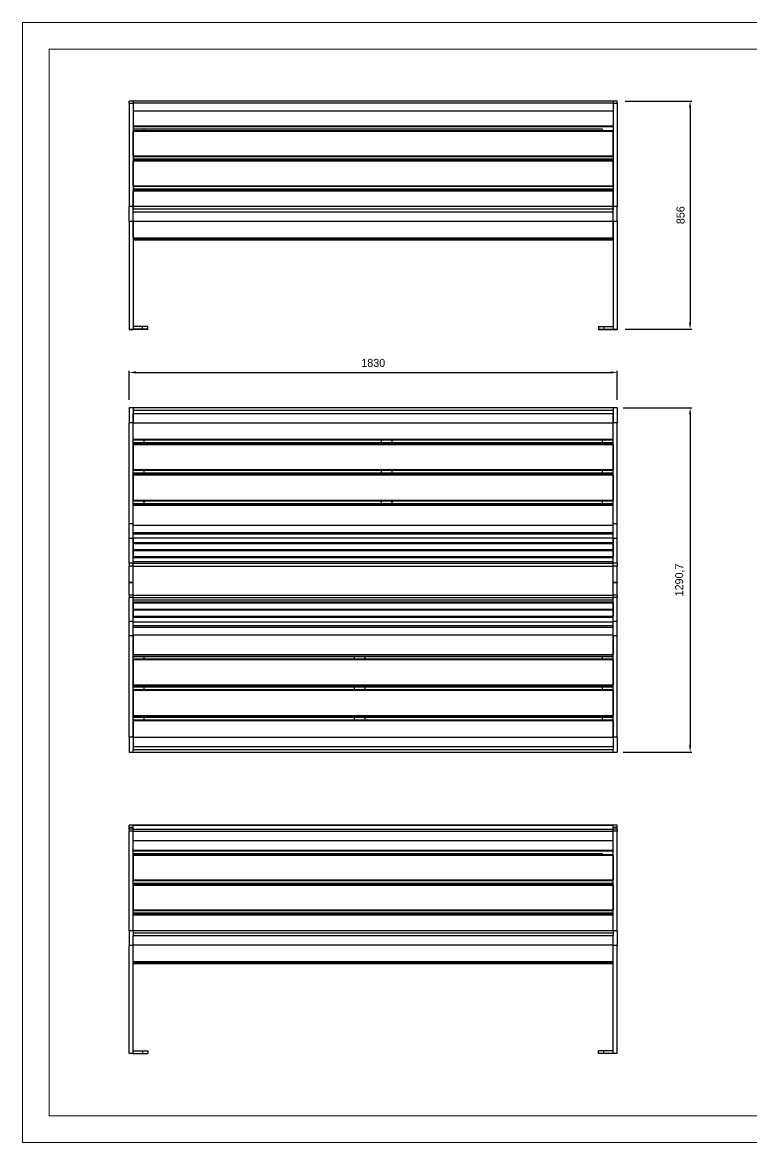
# Model space of a CAD drawing. Header units: millimetres. Extents: x 2244 to 8184, y 118 to 4318.
# Drawn here: x 2244 to 4979, y 118 to 4318 of the extents above; entities that cross this region are included whole.
import ezdxf

# ---------------------------------------------------------------- set-up
doc = ezdxf.new("R2010")
doc.units = ezdxf.units.MM
doc.header["$PDSIZE"] = -1
doc.layers.add('tabelka', color=155, linetype='Continuous')
doc.layers.add('WYMIAR', color=96, linetype='Continuous')
doc.dimstyles.new('1-1', dxfattribs={"dimtxt": 30, "dimasz": 25, "dimexe": 6.25, "dimexo": 30, "dimgap": 20.625, "dimtad": 1, "dimdec": 1, "dimtxsty": 'Standard', "dimcen": 0, "dimclrd": 2, "dimclre": 2, "dimclrt": 2, "dimadec": 0, "dimazin": 0, "dimtfac": 1, "dimtdec": 1, "dimtmove": 0, "dimatfit": 3, "dimfxl": 0, "dimarcsym": 0})

# ---------------------------------------------------------------- blocks, each defined once
blk = doc.blocks.new('rzut')
for p, q in [((-680.6, 7674.3), (-680.6, 7659.3)), ((-680.6, 7674.3), (-624.9, 7674.3)), ((-680.6, 7659.3), (-624.9, 7659.3)), ((-680.5, 7659.3), (-680.5, 5859.3)), ((-670.3, 7659.3), (-670.3, 5859.3)), ((-659.9, 5859.3), (-659.9, 7659.3)), ((-624.9, 7659.3), (-659.9, 7659.3)), ((-624.9, 7674.3), (-624.9, 7659.3)), ((-245, 7674.3), (-624.9, 7674.3)), ((-624.9, 5859.3), (-624.9, 7659.3)), ((-563.3, 7659.3), (-624.9, 7659.3)), ((-245, 7659.3), (-624.9, 7659.3)), ((-563.3, 5859.3), (-563.3, 7659.3)), ((-560.6, 5859.3), (-560.6, 7659.3)), ((-549.6, 7659.3), (-549.6, 5859.3)), ((-549.6, 7659.3), (-549.6, 5859.3)), ((-545.7, 5859.3), (-545.7, 7659.3)), ((-542.4, 7659.3), (-542.4, 5859.3)), ((-542.4, 7659.3), (-449, 7659.3)), ((-449, 5859.3), (-449, 7659.3)), ((-446.4, 5859.3), (-446.4, 7659.3)), ((-435.4, 7659.3), (-435.4, 5859.3)), ((-435.3, 7659.3), (-435.3, 5859.3)), ((-431.5, 5859.3), (-431.5, 7659.3)), ((-428.2, 7659.3), (-428.2, 5859.3)), ((-428.2, 7659.3), (-334.8, 7659.3)), ((-334.8, 5859.3), (-334.8, 7659.3)), ((-332.1, 5859.3), (-332.1, 7659.3)), ((-321.1, 7659.3), (-321.1, 5859.3)), ((-321.1, 7659.3), (-321.1, 5859.3)), ((-317.2, 5859.3), (-317.2, 7659.3)), ((-313.9, 7659.3), (-313.9, 5859.3)), ((-245, 7659.3), (-313.9, 7659.3)), ((-245, 7674.3), (-245, 7659.3)), ((-190.6, 7674.3), (-245, 7674.3)), ((-190.6, 7659.3), (-245, 7659.3)), ((-241.1, 5859.3), (-241.1, 7659.3)), ((-213.2, 5859.3), (-213.2, 7659.3)), ((-206.5, 7659.3), (-206.5, 5859.3)), ((-192.4, 7659.3), (-192.4, 5859.3)), ((-190.6, 7674.3), (-190.6, 7659.3)), ((-97.6, 7674.3), (-190.6, 7674.3)), ((-190.6, 7659.3), (-175.6, 7659.3)), ((-97.6, 7659.3), (-190.6, 7659.3)), ((-175.6, 5859.3), (-175.6, 7659.3)), ((-172, 7659.3), (-172, 5859.3)), ((-170.8, 7659.3), (-170.8, 5859.3)), ((-170.7, 7659.3), (-170.7, 5859.3)), ((-170.7, 7659.3), (-149.1, 7659.3)), ((-149.1, 5859.3), (-149.1, 7659.3)), ((-145.5, 7659.3), (-145.5, 5859.3)), ((-144.4, 7659.3), (-144.4, 5859.3)), ((-144.3, 7659.3), (-144.3, 5859.3)), ((-144.3, 7659.3), (-122.7, 7659.3)), ((-122.7, 5859.3), (-122.7, 7659.3)), ((-119.1, 7659.3), (-119.1, 5859.3)), ((-117.9, 7659.3), (-117.9, 5859.3)), ((-117.9, 7659.3), (-117.9, 5859.3)), ((-117.9, 7659.3), (-117.9, 5859.3)), ((-104.7, 7659.3), (-117.9, 7659.3)), ((-104.7, 5859.3), (-104.7, 7659.3)), ((-97.6, 7659.3), (-104.7, 7659.3)), ((-97.6, 7674.3), (-97.6, 7659.3)), ((-97.6, 7674.3), (-86.5, 7674.3)), ((-97.6, 5859.3), (-97.6, 7659.3)), ((-86.5, 7659.3), (-97.6, 7659.3)), ((-86.5, 7674.3), (-86.5, 7659.3)), ((-25.3, 7674.3), (-86.5, 7674.3)), ((-86.5, 5859.3), (-86.5, 7659.3)), ((22.3, 7659.3), (-86.5, 7659.3)), ((-25.3, 7659.3), (-86.5, 7659.3)), ((-25.3, 7674.3), (-25.3, 7659.3)), ((-25.3, 7674.3), (-24.3, 7674.3)), ((22.3, 7674.3), (-24.3, 7674.3)), ((-24.3, 7674.3), (-24.3, 7659.3)), ((22.3, 7659.3), (-24.3, 7659.3)), ((22.3, 7674.3), (22.3, 7659.3)), ((22.3, 7674.3), (30.7, 7674.3)), ((22.3, 5859.3), (22.3, 7659.3)), ((30.7, 7659.3), (22.3, 7659.3)), ((30.7, 7674.3), (30.7, 7659.3)), ((120.2, 7674.3), (30.7, 7674.3)), ((30.7, 5859.3), (30.7, 7659.3)), ((39, 7659.3), (30.7, 7659.3)), ((120.2, 7659.3), (30.7, 7659.3)), ((39, 5859.3), (39, 7659.3)), ((47.4, 7659.3), (39, 7659.3)), ((47.4, 5859.3), (47.4, 7659.3)), ((47.5, 5859.3), (47.5, 7659.3)), ((48.6, 5859.3), (48.6, 7659.3)), ((52.2, 7659.3), (52.2, 5859.3)), ((52.2, 7659.3), (73.8, 7659.3)), ((73.8, 5859.3), (73.8, 7659.3)), ((73.9, 5859.3), (73.9, 7659.3)), ((75.1, 5859.3), (75.1, 7659.3)), ((78.7, 7659.3), (78.7, 5859.3)), ((78.7, 7659.3), (100.3, 7659.3)), ((100.3, 5859.3), (100.3, 7659.3)), ((100.4, 5859.3), (100.4, 7659.3)), ((101.5, 5859.3), (101.5, 7659.3)), ((105.1, 7659.3), (105.1, 5859.3)), ((120.2, 7659.3), (105.1, 7659.3)), ((120.2, 7674.3), (120.2, 7659.3)), ((174.5, 7674.3), (120.2, 7674.3)), ((174.5, 7659.3), (120.2, 7659.3)), ((122, 5859.3), (122, 7659.3)), ((136, 5859.3), (136, 7659.3)), ((143.4, 7659.3), (143.4, 5859.3)), ((171.3, 7659.3), (171.3, 5859.3)), ((174.5, 7674.3), (174.5, 7659.3)), ((554.4, 7674.3), (174.5, 7674.3)), ((174.5, 7659.3), (244.1, 7659.3)), ((554.4, 7659.3), (174.5, 7659.3)), ((244.1, 5859.3), (244.1, 7659.3)), ((247.4, 7659.3), (247.4, 5859.3)), ((251.2, 5859.3), (251.2, 7659.3)), ((251.3, 5859.3), (251.3, 7659.3)), ((262.3, 7659.3), (262.3, 5859.3)), ((264.9, 7659.3), (264.9, 5859.3)), ((264.9, 7659.3), (358.3, 7659.3)), ((358.3, 5859.3), (358.3, 7659.3)), ((361.6, 7659.3), (361.6, 5859.3)), ((365.5, 5859.3), (365.5, 7659.3)), ((365.5, 5859.3), (365.5, 7659.3)), ((376.5, 7659.3), (376.5, 5859.3)), ((379.2, 7659.3), (379.2, 5859.3)), ((379.2, 7659.3), (472.6, 7659.3)), ((472.6, 5859.3), (472.6, 7659.3)), ((475.9, 7659.3), (475.9, 5859.3)), ((479.7, 5859.3), (479.7, 7659.3)), ((479.8, 5859.3), (479.8, 7659.3)), ((490.8, 7659.3), (490.8, 5859.3)), ((493.4, 7659.3), (493.4, 5859.3)), ((493.4, 7659.3), (555, 7659.3)), ((554.4, 7674.3), (554.4, 7659.3)), ((554.4, 7674.3), (610.1, 7674.3)), ((555, 7659.3), (555, 5859.3)), ((555, 7659.3), (590, 7659.3)), ((590, 7659.3), (590, 5859.3)), ((590, 7659.3), (599.3, 7659.3)), ((600.1, 7659.3), (599.3, 7659.3)), ((600.1, 5859.3), (600.1, 7659.3)), ((610.3, 7659.3), (600.1, 7659.3)), ((610.1, 7659.3), (610.1, 7674.3)), ((610.3, 5859.3), (610.3, 7659.3)), ((-549.6, 7619.3), (-560.6, 7619.3)), ((-435.4, 7619.3), (-446.4, 7619.3)), ((-321.1, 7619.3), (-332.1, 7619.3)), ((262.3, 7619.3), (251.3, 7619.3)), ((376.5, 7619.3), (365.5, 7619.3)), ((490.8, 7619.3), (479.8, 7619.3)), ((-560.6, 6829.3), (-549.6, 6829.3)), ((-446.4, 6829.3), (-435.4, 6829.3)), ((-332.1, 6829.3), (-321.1, 6829.3)), ((-560.6, 6789.3), (-549.6, 6789.3)), ((-446.4, 6789.3), (-435.4, 6789.3)), ((-332.1, 6789.3), (-321.1, 6789.3)), ((262.3, 6729.3), (251.3, 6729.3)), ((376.5, 6729.3), (365.5, 6729.3)), ((490.8, 6729.3), (479.8, 6729.3)), ((262.3, 6689.3), (251.3, 6689.3)), ((376.5, 6689.3), (365.5, 6689.3)), ((490.8, 6689.3), (479.8, 6689.3)), ((-560.6, 5899.3), (-549.6, 5899.3)), ((-446.4, 5899.3), (-435.4, 5899.3)), ((-332.1, 5899.3), (-321.1, 5899.3)), ((251.3, 5899.3), (262.3, 5899.3)), ((365.5, 5899.3), (376.5, 5899.3)), ((479.8, 5899.3), (490.8, 5899.3)), ((-680.6, 5859.3), (-680.6, 5844.3)), ((-680.6, 5859.3), (-624.9, 5859.3)), ((-680.6, 5844.3), (-624.9, 5844.3)), ((-624.9, 5859.3), (-659.9, 5859.3)), ((-563.3, 5859.3), (-624.9, 5859.3)), ((-624.9, 5859.3), (-624.9, 5844.3)), ((-245, 5859.3), (-624.9, 5859.3)), ((-245, 5844.3), (-624.9, 5844.3)), ((-542.4, 5859.3), (-449, 5859.3)), ((-428.2, 5859.3), (-334.8, 5859.3)), ((-245, 5859.3), (-313.9, 5859.3)), ((-245, 5859.3), (-245, 5844.3)), ((-190.6, 5859.3), (-245, 5859.3)), ((-190.6, 5844.3), (-245, 5844.3)), ((-190.6, 5859.3), (-175.6, 5859.3)), ((-190.6, 5859.3), (-190.6, 5844.3)), ((-97.6, 5859.3), (-190.6, 5859.3)), ((-97.6, 5844.3), (-190.6, 5844.3)), ((-170.7, 5859.3), (-149.1, 5859.3)), ((-144.3, 5859.3), (-122.7, 5859.3)), ((-104.7, 5859.3), (-117.9, 5859.3)), ((-97.6, 5859.3), (-104.7, 5859.3)), ((-86.5, 5859.3), (-97.6, 5859.3)), ((-97.6, 5859.3), (-97.6, 5844.3)), ((-97.6, 5844.3), (-86.5, 5844.3)), ((22.3, 5859.3), (-86.5, 5859.3)), ((-86.5, 5859.3), (-86.5, 5844.3)), ((-25.3, 5859.3), (-86.5, 5859.3)), ((-25.3, 5844.3), (-86.5, 5844.3)), ((-25.3, 5859.3), (-25.3, 5844.3)), ((-25.3, 5844.3), (-24.3, 5844.3)), ((22.3, 5859.3), (-24.3, 5859.3)), ((-24.3, 5859.3), (-24.3, 5844.3)), ((22.3, 5844.3), (-24.3, 5844.3)), ((30.7, 5859.3), (22.3, 5859.3)), ((22.3, 5859.3), (22.3, 5844.3)), ((22.3, 5844.3), (30.7, 5844.3)), ((39, 5859.3), (30.7, 5859.3)), ((30.7, 5859.3), (30.7, 5844.3)), ((120.2, 5859.3), (30.7, 5859.3)), ((120.2, 5844.3), (30.7, 5844.3)), ((47.4, 5859.3), (39, 5859.3)), ((52.2, 5859.3), (73.8, 5859.3)), ((78.7, 5859.3), (100.3, 5859.3)), ((120.2, 5859.3), (105.1, 5859.3)), ((120.2, 5859.3), (120.2, 5844.3)), ((174.5, 5859.3), (120.2, 5859.3)), ((174.5, 5844.3), (120.2, 5844.3)), ((174.5, 5859.3), (244.1, 5859.3)), ((174.5, 5859.3), (174.5, 5844.3)), ((554.4, 5859.3), (174.5, 5859.3)), ((554.4, 5844.3), (174.5, 5844.3)), ((264.9, 5859.3), (358.3, 5859.3)), ((379.2, 5859.3), (472.6, 5859.3)), ((493.4, 5859.3), (555, 5859.3)), ((554.4, 5859.3), (554.4, 5844.3)), ((554.4, 5844.3), (610.1, 5844.3)), ((555, 5859.3), (590, 5859.3)), ((590, 5859.3), (599.3, 5859.3)), ((600.1, 5859.3), (599.3, 5859.3)), ((610.3, 5859.3), (600.1, 5859.3)), ((610.1, 5844.3), (610.1, 5859.3))]:
    blk.add_line(p, q)
blk = doc.blocks.new('front')
for p, q in [((2660, 4023.4), (2645, 4023.4)), ((2645, 4015.7), (2645, 4023.4)), ((2645, 4015.7), (2660, 4015.7)), ((2645, 4015.7), (2645, 3627.5)), ((4460, 4023.4), (2660, 4023.4)), ((2660, 4023.4), (2660, 4015.7)), ((4460, 4015.7), (2660, 4015.7)), ((2660, 4015.7), (2660, 3985.4)), ((2660, 4015.7), (2660, 3627.5)), ((4475, 4023.4), (4460, 4023.4)), ((4460, 4023.4), (4460, 4015.7)), ((4460, 4015.7), (4460, 3985.4)), ((4460, 4015.7), (4475, 4015.7)), ((4460, 4015.7), (4460, 3627.5)), ((4475, 4015.7), (4475, 4023.4)), ((4475, 4015.7), (4475, 3627.5)), ((4460, 3985.4), (2660, 3985.4)), ((2660, 3985.4), (2660, 3930)), ((4460, 3985.4), (4460, 3930)), ((2660, 3930), (4460, 3930)), ((4460, 3926.4), (2660, 3926.4)), ((4420, 3917.9), (2660, 3917.9)), ((4460, 3911.8), (2660, 3911.8)), ((4460, 3909.5), (2660, 3909.5)), ((2660, 3818.1), (2660, 3909.5)), ((2700, 3917.9), (2700, 3911.8)), ((4420, 3917.6), (2700, 3917.6)), ((4420, 3911.8), (4420, 3917.9)), ((4460, 3818.1), (4460, 3909.5)), ((2660, 3818.1), (4460, 3818.1)), ((4460, 3814.4), (2660, 3814.4)), ((2660, 3806.6), (4460, 3806.6)), ((2660, 3806.5), (4460, 3806.5)), ((4460, 3799.9), (2660, 3799.9)), ((4460, 3797.6), (2660, 3797.6)), ((2660, 3706.1), (2660, 3797.6)), ((2700, 3806.5), (2700, 3799.9)), ((2700, 3806.3), (4420, 3806.3)), ((4420, 3799.9), (4420, 3806.5)), ((4460, 3706.1), (4460, 3797.6)), ((2660, 3706.1), (4460, 3706.1)), ((4460, 3702.5), (2660, 3702.5)), ((2660, 3694.7), (4460, 3694.7)), ((2660, 3694.6), (4460, 3694.6)), ((4460, 3688), (2660, 3688)), ((4460, 3685.7), (2660, 3685.7)), ((2660, 3627.5), (2660, 3685.7)), ((2700, 3694.6), (2700, 3688)), ((2700, 3694.4), (4420, 3694.4)), ((4420, 3688), (4420, 3694.6)), ((4460, 3627.5), (4460, 3685.7)), ((2660, 3627.5), (2645, 3627.5)), ((2645, 3572.9), (2645, 3627.5)), ((4460, 3627.5), (2660, 3627.5)), ((2660, 3627.5), (2660, 3618)), ((2660, 3572.9), (2660, 3627.5)), ((4460, 3618), (2660, 3618)), ((4475, 3627.5), (4460, 3627.5)), ((4460, 3627.5), (4460, 3618)), ((4460, 3572.9), (4460, 3627.5)), ((4475, 3572.9), (4475, 3627.5)), ((2645, 3572.9), (2660, 3572.9)), ((2645, 3572.9), (2645, 3167.5)), ((2660, 3607.6), (4460, 3607.6)), ((2660, 3572.9), (4460, 3572.9)), ((2660, 3511.1), (2660, 3572.9)), ((2660, 3572.9), (2660, 3167.5)), ((4460, 3511.1), (4460, 3572.9)), ((4460, 3572.9), (4475, 3572.9)), ((4460, 3572.9), (4460, 3167.5)), ((4475, 3572.9), (4475, 3167.5)), ((2660, 3511.1), (4460, 3511.1)), ((2660, 3508.4), (4460, 3508.4)), ((2660, 3503.6), (4460, 3503.6)), ((2645, 3167.5), (2660, 3167.5)), ((2645, 3167.5), (2645, 3167.2)), ((2645, 3167.2), (2660, 3167.2)), ((2695, 3177.5), (2660, 3177.5)), ((2695, 3167.5), (2660, 3167.5)), ((2660, 3167.5), (2660, 3167.2)), ((2695, 3167.2), (2660, 3167.2)), ((2695, 3167.5), (2695, 3177.5)), ((2715, 3177.5), (2695, 3177.5)), ((2715, 3167.5), (2695, 3167.5)), ((2695, 3167.2), (2695, 3167.5)), ((2715, 3167.2), (2695, 3167.2)), ((2715, 3167.5), (2715, 3177.5)), ((2715, 3167.2), (2715, 3167.5)), ((4405, 3177.5), (4405, 3167.5)), ((4405, 3177.5), (4425, 3177.5)), ((4405, 3167.5), (4405, 3167.2)), ((4405, 3167.5), (4425, 3167.5)), ((4405, 3167.2), (4425, 3167.2)), ((4425, 3177.5), (4425, 3167.5)), ((4425, 3177.5), (4460, 3177.5)), ((4425, 3167.5), (4460, 3167.5)), ((4425, 3167.5), (4425, 3167.2)), ((4425, 3167.2), (4460, 3167.2)), ((4460, 3167.5), (4460, 3167.2)), ((4460, 3167.5), (4475, 3167.5)), ((4460, 3167.2), (4475, 3167.2)), ((4475, 3167.5), (4475, 3167.2))]:
    blk.add_line(p, q)
blk = doc.blocks.new('tyl')
for p, q in [((2660, 1308.5), (2645, 1308.5)), ((2645, 1308.5), (2645, 1308.4)), ((2660, 1308.4), (2645, 1308.4)), ((2645, 1299.9), (2645, 1308.4)), ((4460, 1308.5), (2660, 1308.5)), ((2660, 1308.4), (2660, 1308.5)), ((2660, 1308.4), (4460, 1308.4)), ((2660, 1293.2), (2660, 1308.4)), ((2660, 1299.9), (2660, 1308.4)), ((4475, 1308.5), (4460, 1308.5)), ((4460, 1308.4), (4460, 1308.5)), ((4460, 1293.2), (4460, 1308.4)), ((4475, 1308.4), (4460, 1308.4)), ((4460, 1299.9), (4460, 1308.4)), ((4475, 1308.5), (4475, 1308.4)), ((4475, 1299.9), (4475, 1308.4)), ((2660, 1299.9), (2645, 1299.9)), ((2645, 1299.9), (2645, 1299.8)), ((2660, 1299.8), (2645, 1299.8)), ((2645, 1293.2), (2645, 1299.8)), ((2660, 1293.2), (2645, 1293.2)), ((2645, 1293.2), (2645, 1285.6)), ((2660, 1285.6), (2645, 1285.6)), ((2645, 912.3), (2645, 1285.6)), ((2660, 1293.2), (2660, 1299.8)), ((2660, 1293.2), (4460, 1293.2)), ((2660, 1285.6), (2660, 1293.2)), ((2660, 1285.6), (4460, 1285.6)), ((2660, 1250.5), (2660, 1285.6)), ((2660, 912.4), (2660, 1285.6)), ((4475, 1299.9), (4460, 1299.9)), ((4475, 1299.8), (4460, 1299.8)), ((4460, 1293.2), (4460, 1299.8)), ((4460, 1285.6), (4460, 1293.2)), ((4475, 1293.2), (4460, 1293.2)), ((4460, 1250.5), (4460, 1285.6)), ((4475, 1285.6), (4460, 1285.6)), ((4460, 912.4), (4460, 1285.6)), ((4475, 1299.9), (4475, 1299.8)), ((4475, 1293.2), (4475, 1299.8)), ((4475, 1293.2), (4475, 1285.6)), ((4475, 912.3), (4475, 1285.6)), ((2660, 1250.5), (4460, 1250.5)), ((2660, 1214.9), (2660, 1250.5)), ((4460, 1214.9), (4460, 1250.5)), ((2660, 1214.9), (4460, 1214.9)), ((4460, 1211.3), (2660, 1211.3)), ((2660, 1202.8), (4420, 1202.8)), ((4460, 1196.8), (2660, 1196.8)), ((4460, 1194.4), (2660, 1194.4)), ((2660, 1194.4), (2660, 1103)), ((2700, 1202.8), (2700, 1196.8)), ((4420, 1197), (2700, 1197)), ((4420, 1196.9), (2700, 1196.9)), ((4420, 1196.8), (4420, 1202.8)), ((4460, 1194.4), (4460, 1103)), ((2660, 1103), (4460, 1103)), ((4460, 1099.4), (2660, 1099.4)), ((2660, 1091.5), (4460, 1091.5)), ((2660, 1091.5), (4460, 1091.5)), ((4460, 1084.8), (2660, 1084.8)), ((4460, 1082.5), (2660, 1082.5)), ((2660, 1082.5), (2660, 991)), ((2700, 1091.5), (2700, 1084.8)), ((4420, 1085.1), (2700, 1085.1)), ((4420, 1085), (2700, 1085)), ((4420, 1084.8), (4420, 1091.5)), ((4460, 1082.5), (4460, 991)), ((2660, 991), (4460, 991)), ((4460, 987.4), (2660, 987.4)), ((2660, 979.6), (4460, 979.6)), ((2660, 979.5), (4460, 979.5)), ((4460, 972.9), (2660, 972.9)), ((4460, 970.6), (2660, 970.6)), ((2660, 912.4), (2660, 970.6)), ((2700, 979.5), (2700, 972.9)), ((4420, 973.2), (2700, 973.2)), ((4420, 973.1), (2700, 973.1)), ((4420, 972.9), (4420, 979.5)), ((4460, 912.4), (4460, 970.6)), ((2660, 912.3), (2645, 912.3)), ((2645, 912.3), (2645, 857.7)), ((4460, 912.4), (2660, 912.4)), ((2660, 912.4), (2660, 902.9)), ((4460, 902.9), (2660, 902.9)), ((2660, 902.9), (2660, 902.6)), ((2660, 902.7), (2660, 894.4)), ((2660, 859.6), (2660, 894.4)), ((2660, 894.4), (4460, 894.4)), ((4460, 912.4), (4460, 902.9)), ((4475, 912.3), (4460, 912.3)), ((4460, 902.9), (4460, 902.6)), ((4460, 902.7), (4460, 894.4)), ((4460, 859.6), (4460, 894.4)), ((4475, 912.3), (4475, 857.7)), ((2660, 857.7), (2645, 857.7)), ((2645, 452.3), (2645, 857.7)), ((2660, 859.6), (4460, 859.6)), ((2660, 858), (2660, 859.6)), ((2660, 858), (2660, 857.7)), ((2660, 797.8), (2660, 857.7)), ((2660, 452.3), (2660, 857.7)), ((4460, 858), (4460, 859.6)), ((4460, 858), (4460, 857.7)), ((4460, 797.8), (4460, 857.7)), ((4475, 857.7), (4460, 857.7)), ((4460, 452.3), (4460, 857.7)), ((4475, 452.3), (4475, 857.7)), ((2660, 797.8), (4460, 797.8)), ((2660, 795.1), (4460, 795.1)), ((2660, 790.3), (4460, 790.3)), ((4460, 788.8), (2660, 788.8)), ((2660, 462.7), (2695, 462.7)), ((2660, 462.3), (2695, 462.3)), ((2695, 462.7), (2715, 462.7)), ((2695, 462.7), (2695, 462.3)), ((2695, 462.3), (2695, 452.3)), ((2695, 462.3), (2715, 462.3)), ((2715, 462.7), (2715, 462.3)), ((2715, 462.3), (2715, 452.3)), ((4405, 462.3), (4405, 462.7)), ((4425, 462.7), (4405, 462.7)), ((4405, 452.3), (4405, 462.3)), ((4425, 462.3), (4405, 462.3)), ((4460, 462.7), (4425, 462.7)), ((4425, 462.3), (4425, 462.7)), ((4425, 452.3), (4425, 462.3)), ((4460, 462.3), (4425, 462.3)), ((2660, 452.3), (2645, 452.3)), ((2660, 452.3), (2695, 452.3)), ((2695, 452.3), (2715, 452.3)), ((4425, 452.3), (4405, 452.3)), ((4460, 452.3), (4425, 452.3)), ((4475, 452.3), (4460, 452.3))]:
    blk.add_line(p, q)
blk = doc.blocks.new('*D12')
at = {"layer": 'Defpoints', "color": 0}
for p in [(4475, 4023.4), (4475, 3167.5), (4748.2, 3167.5)]:
    blk.add_point(p, dxfattribs=at)
at = {"layer": 'WYMIAR', "color": 2, "lineweight": -2}
for p, q in [((4505, 4023.4), (4754.4, 4023.4)), ((4748.2, 3998.4), (4748.2, 3192.5)), ((4505, 3167.5), (4754.4, 3167.5))]:
    blk.add_line(p, q, dxfattribs=at)
at = {"layer": 'WYMIAR', "color": 2}
for points in [[(4744, 3998.4), (4752.3, 3998.4), (4748.2, 4023.4)], [(4744, 3192.5), (4752.3, 3192.5), (4748.2, 3167.5)]]:
    blk.add_solid(points, dxfattribs=at)
at = {"layer": 'WYMIAR', "color": 2, "insert": (4712.5, 3595.4), "char_height": 30, "attachment_point": 5, "rotation": 90}
blk.add_mtext('856', dxfattribs=at)
blk = doc.blocks.new('*D14')
at = {"layer": 'Defpoints', "color": 0}
for p in [(4475, 3005.9), (2645, 2873.2), (4475, 2873.2)]:
    blk.add_point(p, dxfattribs=at)
at = {"layer": 'WYMIAR', "color": 2, "lineweight": -2}
for p, q in [((2645, 2903.2), (2645, 3012.2)), ((2670, 3005.9), (4450, 3005.9)), ((4475, 2903.2), (4475, 3012.2))]:
    blk.add_line(p, q, dxfattribs=at)
at = {"layer": 'WYMIAR', "color": 2}
for points in [[(2670, 3010.1), (2670, 3001.7), (2645, 3005.9)], [(4450, 3010.1), (4450, 3001.7), (4475, 3005.9)]]:
    blk.add_solid(points, dxfattribs=at)
at = {"layer": 'WYMIAR', "color": 2, "insert": (3560, 3041.5), "char_height": 30, "attachment_point": 5}
blk.add_mtext('1830', dxfattribs=at)
blk = doc.blocks.new('*D15')
at = {"layer": 'Defpoints', "color": 0}
for p in [(4467.5, 2873.2), (4467.5, 1582.5), (4748.2, 1582.5)]:
    blk.add_point(p, dxfattribs=at)
at = {"layer": 'WYMIAR', "color": 2, "lineweight": -2}
for p, q in [((4497.5, 2873.2), (4754.4, 2873.2)), ((4748.2, 2848.2), (4748.2, 1607.5)), ((4497.5, 1582.5), (4754.4, 1582.5))]:
    blk.add_line(p, q, dxfattribs=at)
at = {"layer": 'WYMIAR', "color": 2}
for points in [[(4744, 2848.2), (4752.3, 2848.2), (4748.2, 2873.2)], [(4744, 1607.5), (4752.3, 1607.5), (4748.2, 1582.5)]]:
    blk.add_solid(points, dxfattribs=at)
at = {"layer": 'WYMIAR', "color": 2, "insert": (4710, 2227.8), "char_height": 30, "attachment_point": 5, "rotation": 90}
blk.add_mtext('1290,7', dxfattribs=at)

msp = doc.modelspace()

# ---------------------------------------------------------------- linework, layer by layer
at = {"layer": 'tabelka', "lineweight": 5}
for points in [[(2244.25, 4318.27), (8184.25, 4318.27), (8184.25, 118.27), (2244.25, 118.27)], [(2344.25, 4218.27), (8084.25, 4218.27), (8084.25, 218.27), (2344.25, 218.27)]]:
    msp.add_lwpolyline(points, close=True, dxfattribs=at)

# ---------------------------------------------------------------- block references
for name in ['front', 'tyl']:
    msp.add_blockref(name, (0, 0))
at = {"rotation": 270}
msp.add_blockref('rzut', (-3199.31, 2192.63), dxfattribs=at)

# ---------------------------------------------------------------- dimensions: what is measured, and where the dimension line sits
at = {"layer": 'WYMIAR'}
dim = msp.add_linear_dim(base=(4748.16, 3167.51), p1=(4475.03, 4023.38), p2=(4475.03, 3167.51), angle=90, text='856', dimstyle='1-1', dxfattribs=at)
dim.commit()
dim.dimension.update_dxf_attribs({"geometry": '*D12', "text_midpoint": (4712.53, 3595.44)})
dim = msp.add_linear_dim(base=(4475.03, 3005.92), p1=(2645.03, 2873.18), p2=(4475.03, 2873.18), dimstyle='1-1', dxfattribs=at)
dim.commit()
dim.dimension.update_dxf_attribs({"geometry": '*D14', "text_midpoint": (3560.03, 3041.54)})
dim = msp.add_linear_dim(base=(4748.16, 1582.51), p1=(4467.53, 2873.18), p2=(4467.53, 1582.51), angle=90, dimstyle='1-1', dxfattribs=at)
dim.commit()
dim.dimension.update_dxf_attribs({"geometry": '*D15', "text_midpoint": (4710.03, 2227.84)})

doc.saveas('drawing.dxf')
